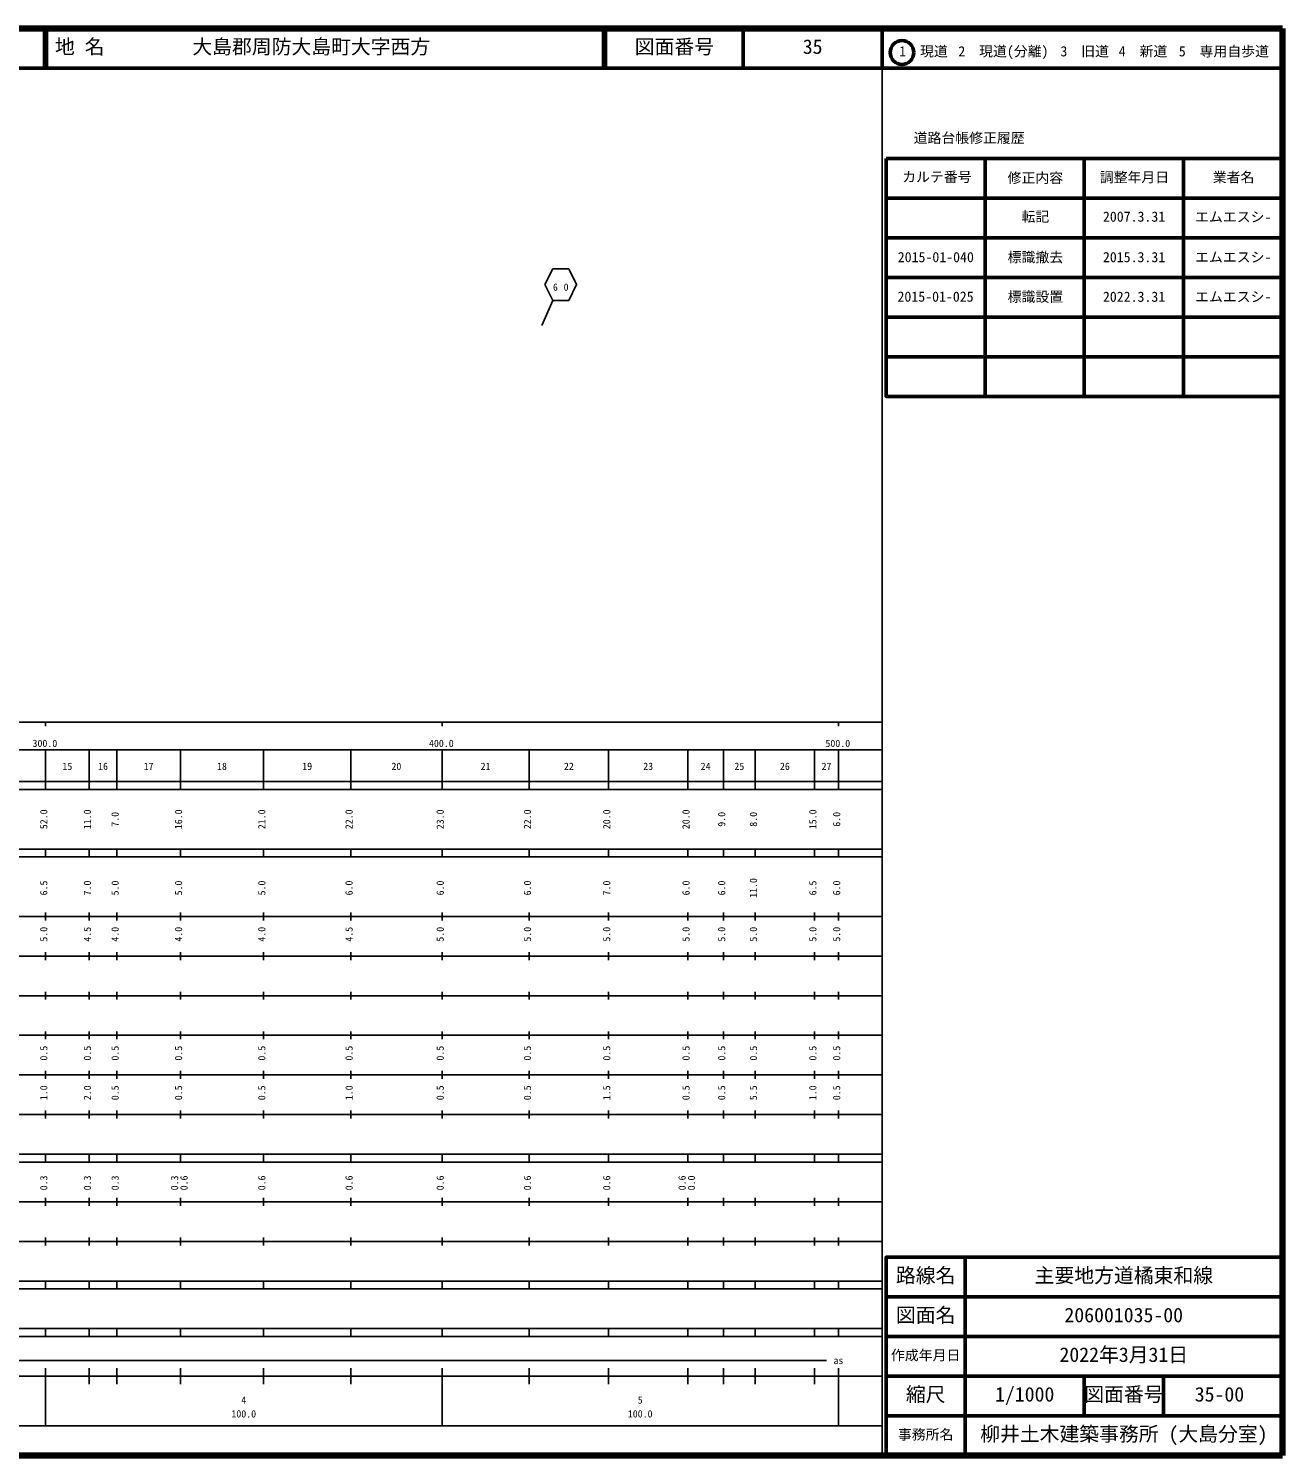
# Model space of a CAD drawing. Units: millimetres on the paper. Extents: x 40 to 680, y 20 to 380.
# Drawn here: x 363.7 to 680, y 20 to 380 of the extents above; entities that cross this region are included whole.
import ezdxf
from ezdxf.enums import TextEntityAlignment as Align

# ---------------------------------------------------------------- set-up
doc = ezdxf.new("R2010")
doc.units = ezdxf.units.MM
for name, color, linetype, lineweight in [('M-STR-STRC', 7, 'Continuous', 25), ('M-TTL', 2, 'Continuous', 140), ('M-TTL-BAND', 7, 'Continuous', 25), ('M-TTL-FRAM', 2, 'Continuous', 50), ('M-TTL-LINE', 7, 'Continuous', 50)]:
    doc.layers.add(name, color=color, linetype=linetype, lineweight=lineweight)
doc.layers.add('M-TTL-TXT', color=7, linetype='Continuous')
doc.styles.add('ＭＳ ゴシック', font='')
doc.styles.get('ＭＳ ゴシック').set_extended_font_data('MS Gothic')

msp = doc.modelspace()

# ---------------------------------------------------------------- linework, layer by layer
at = {"layer": 'M-STR-STRC'}
msp.add_line((495.957, 311.382), (493.174, 305.083), dxfattribs=at)
msp.add_lwpolyline([(493.957, 315.382), (495.957, 311.382), (499.957, 311.382), (501.957, 315.382), (499.957, 319.382), (495.957, 319.382)], close=True, dxfattribs=at)
at = {"layer": 'M-TTL'}
for p, q in [((680, 380), (40, 380)), ((680, 20), (680, 380)), ((40, 20), (680, 20))]:
    msp.add_line(p, q, dxfattribs=at)
at = {"layer": 'M-TTL-BAND'}
for p, q in [((579, 20), (579, 370)), ((40, 205), (579, 205)), ((368, 205), (368, 204)), ((468, 205), (468, 204)), ((568, 205), (568, 204)), ((68, 198), (579, 198)), ((368, 188), (368, 198)), ((379, 188), (379, 198)), ((386, 188), (386, 198)), ((402, 188), (402, 198)), ((423, 188), (423, 198)), ((445, 188), (445, 198)), ((468, 188), (468, 198)), ((490, 188), (490, 198)), ((510, 188), (510, 198)), ((530, 188), (530, 198)), ((539, 188), (539, 198)), ((547, 188), (547, 198)), ((562, 188), (562, 198)), ((568, 188), (568, 198)), ((40, 190), (579, 190)), ((40, 188), (579, 188)), ((40, 173), (579, 173)), ((368, 171), (368, 173)), ((379, 171), (379, 173)), ((386, 171), (386, 173)), ((402, 171), (402, 173)), ((423, 171), (423, 173)), ((445, 171), (445, 173)), ((468, 171), (468, 173)), ((490, 171), (490, 173)), ((510, 171), (510, 173)), ((530, 171), (530, 173)), ((539, 171), (539, 173)), ((547, 171), (547, 173)), ((562, 171), (562, 173)), ((568, 171), (568, 173)), ((40, 171), (579, 171)), ((40, 156), (579, 156)), ((368, 155), (368, 157)), ((379, 155), (379, 157)), ((386, 155), (386, 157)), ((402, 155), (402, 157)), ((423, 155), (423, 157)), ((445, 155), (445, 157)), ((468, 155), (468, 157)), ((490, 155), (490, 157)), ((510, 155), (510, 157)), ((530, 155), (530, 157)), ((539, 155), (539, 157)), ((547, 155), (547, 157)), ((562, 155), (562, 157)), ((568, 155), (568, 157)), ((46, 146), (579, 146)), ((368, 145), (368, 147)), ((379, 145), (379, 147)), ((386, 145), (386, 147)), ((402, 145), (402, 147)), ((423, 145), (423, 147)), ((445, 145), (445, 147)), ((468, 145), (468, 147)), ((490, 145), (490, 147)), ((510, 145), (510, 147)), ((530, 145), (530, 147)), ((539, 145), (539, 147)), ((547, 145), (547, 147)), ((562, 145), (562, 147)), ((568, 145), (568, 147)), ((368, 135), (368, 137)), ((379, 135), (379, 137)), ((386, 135), (386, 137)), ((402, 135), (402, 137)), ((423, 135), (423, 137)), ((445, 135), (445, 137)), ((468, 135), (468, 137)), ((490, 135), (490, 137)), ((510, 135), (510, 137)), ((530, 135), (530, 137)), ((539, 135), (539, 137)), ((547, 135), (547, 137)), ((562, 135), (562, 137)), ((568, 135), (568, 137)), ((52, 136), (579, 136)), ((46, 126), (579, 126)), ((368, 125), (368, 127)), ((379, 125), (379, 127)), ((386, 125), (386, 127)), ((402, 125), (402, 127)), ((423, 125), (423, 127)), ((445, 125), (445, 127)), ((468, 125), (468, 127)), ((490, 125), (490, 127)), ((510, 125), (510, 127)), ((530, 125), (530, 127)), ((539, 125), (539, 127)), ((547, 125), (547, 127)), ((562, 125), (562, 127)), ((568, 125), (568, 127)), ((52, 116), (579, 116)), ((368, 115), (368, 117)), ((379, 115), (379, 117)), ((386, 115), (386, 117)), ((402, 115), (402, 117)), ((423, 115), (423, 117)), ((445, 115), (445, 117)), ((468, 115), (468, 117)), ((490, 115), (490, 117)), ((510, 115), (510, 117)), ((530, 115), (530, 117)), ((539, 115), (539, 117)), ((547, 115), (547, 117)), ((562, 115), (562, 117)), ((568, 115), (568, 117)), ((46, 106), (579, 106)), ((368, 105), (368, 107)), ((379, 105), (379, 107)), ((386, 105), (386, 107)), ((402, 105), (402, 107)), ((423, 105), (423, 107)), ((445, 105), (445, 107)), ((468, 105), (468, 107)), ((490, 105), (490, 107)), ((510, 105), (510, 107)), ((530, 105), (530, 107)), ((539, 105), (539, 107)), ((547, 105), (547, 107)), ((562, 105), (562, 107)), ((568, 105), (568, 107)), ((40, 96), (579, 96)), ((40, 94), (579, 94)), ((368, 94), (368, 96)), ((379, 94), (379, 96)), ((386, 94), (386, 96)), ((402, 94), (402, 96)), ((423, 94), (423, 96)), ((445, 94), (445, 96)), ((468, 94), (468, 96)), ((490, 94), (490, 96)), ((510, 94), (510, 96)), ((530, 94), (530, 96)), ((539, 94), (539, 96)), ((547, 94), (547, 96)), ((562, 94), (562, 96)), ((568, 94), (568, 96)), ((49, 84), (579, 84)), ((368, 83), (368, 85)), ((379, 83), (379, 85)), ((386, 83), (386, 85)), ((402, 83), (402, 85)), ((423, 83), (423, 85)), ((445, 83), (445, 85)), ((468, 83), (468, 85)), ((490, 83), (490, 85)), ((510, 83), (510, 85)), ((530, 83), (530, 85)), ((539, 83), (539, 85)), ((547, 83), (547, 85)), ((562, 83), (562, 85)), ((568, 83), (568, 85)), ((40, 74), (579, 74)), ((368, 73), (368, 75)), ((379, 73), (379, 75)), ((386, 73), (386, 75)), ((402, 73), (402, 75)), ((423, 73), (423, 75)), ((445, 73), (445, 75)), ((468, 73), (468, 75)), ((490, 73), (490, 75)), ((510, 73), (510, 75)), ((530, 73), (530, 75)), ((539, 73), (539, 75)), ((547, 73), (547, 75)), ((562, 73), (562, 75)), ((568, 73), (568, 75)), ((40, 64), (579, 64)), ((40, 62), (579, 62)), ((368, 62), (368, 64)), ((379, 62), (379, 64)), ((386, 62), (386, 64)), ((402, 62), (402, 64)), ((423, 62), (423, 64)), ((445, 62), (445, 64)), ((468, 62), (468, 64)), ((490, 62), (490, 64)), ((510, 62), (510, 64)), ((530, 62), (530, 64)), ((539, 62), (539, 64)), ((547, 62), (547, 64)), ((562, 62), (562, 64)), ((568, 62), (568, 64)), ((40, 52), (579, 52)), ((368, 50), (368, 52)), ((379, 50), (379, 52)), ((386, 50), (386, 52)), ((402, 50), (402, 52)), ((423, 50), (423, 52)), ((445, 50), (445, 52)), ((468, 50), (468, 52)), ((490, 50), (490, 52)), ((510, 50), (510, 52)), ((530, 50), (530, 52)), ((539, 50), (539, 52)), ((547, 50), (547, 52)), ((562, 50), (562, 52)), ((568, 50), (568, 52)), ((40, 50), (579, 50)), ((71, 44), (565, 44)), ((40, 40), (579, 40)), ((368, 27.5), (368, 42)), ((379, 38), (379, 42)), ((386, 38), (386, 42)), ((402, 38), (402, 42)), ((423, 38), (423, 42)), ((445, 38), (445, 42)), ((468, 27.5), (468, 42)), ((490, 38), (490, 42)), ((510, 38), (510, 42)), ((530, 38), (530, 42)), ((539, 38), (539, 42)), ((547, 38), (547, 42)), ((562, 38), (562, 42)), ((568, 27.5), (568, 42)), ((68, 27.5), (579, 27.5))]:
    msp.add_line(p, q, dxfattribs=at)
at = {"layer": 'M-TTL-FRAM'}
msp.add_line((580, 347.197), (680, 347.197), dxfattribs=at)
for points in [[(580, 347.197), (580, 287.197), (680, 287.197)], [(680, 70), (580, 70), (580, 20)]]:
    msp.add_lwpolyline(points, dxfattribs=at)
at = {"layer": 'M-TTL-LINE'}
for p, q in [((367.75, 380), (367.75, 370)), ((368.25, 380), (368.25, 370)), ((508.747, 380), (508.747, 370)), ((509.247, 380), (509.247, 370)), ((543.996, 380), (543.996, 370)), ((579, 380), (579, 370)), ((40, 370), (680, 370)), ((605, 347.197), (605, 287.197)), ((630, 347.197), (630, 287.197)), ((655, 347.197), (655, 287.197)), ((580, 337.197), (680, 337.197)), ((580, 327.197), (680, 327.197)), ((580, 317.197), (680, 317.197)), ((580, 307.197), (680, 307.197)), ((580, 297.197), (680, 297.197)), ((600, 70), (600, 20)), ((680, 60), (580, 60)), ((680, 50), (580, 50)), ((680, 40), (580, 40)), ((630, 40), (630, 30)), ((650, 40), (650, 30)), ((680, 30), (580, 30))]:
    msp.add_line(p, q, dxfattribs=at)
msp.add_circle((584.031, 373.958), 3, dxfattribs=at)

# ---------------------------------------------------------------- texts
at = {"layer": 'M-STR-STRC', "insert": (495.982, 313.809), "char_height": 1.833, "attachment_point": 7, "style": 'ＭＳ ゴシック'}
msp.add_mtext('\\T2.16;60', dxfattribs=at)
at = {"layer": 'M-TTL-BAND', "style": 'ＭＳ ゴシック'}
for s, p in [('300.0', (364.719, 198.195)), ('400.0', (464.719, 198.195)), ('500.0', (564.719, 198.195)), ('15', (372.25, 192.405)), ('16', (381.25, 192.405)), ('17', (392.75, 192.405)), ('18', (411.25, 192.405)), ('19', (432.75, 192.405)), ('20', (455.25, 192.405)), ('21', (477.75, 192.405)), ('22', (498.75, 192.405)), ('23', (518.75, 192.405)), ('24', (533.25, 192.405)), ('25', (541.75, 192.405)), ('26', (553.25, 192.405)), ('27', (563.75, 192.405)), ('as', (566.75, 42.5)), ('4', (417.375, 32.523)), ('5', (517.375, 32.523)), ('100.0', (414.875, 29.033)), ('100.0', (514.875, 29.033))]:
    msp.add_text(s, height=1.833, dxfattribs=at).set_placement(p, align=Align.BOTTOM_LEFT)
for s, p in [('52.0', (369, 178)), ('11.0', (380, 178)), ('7.0', (387, 178.625)), ('16.0', (403, 178)), ('21.0', (424, 178)), ('22.0', (446, 178)), ('23.0', (469, 178)), ('22.0', (491, 178)), ('20.0', (511, 178)), ('20.0', (531, 178)), ('9.0', (540, 178.625)), ('8.0', (548, 178.625)), ('15.0', (563, 178)), ('6.0', (569, 178.625)), ('6.5', (369, 161.299)), ('7.0', (380, 161.299)), ('5.0', (387, 161.299)), ('5.0', (403, 161.299)), ('5.0', (424, 161.299)), ('6.0', (446, 161.299)), ('6.0', (469, 161.299)), ('6.0', (491, 161.299)), ('7.0', (511, 161.299)), ('6.0', (531, 161.299)), ('6.0', (540, 161.299)), ('11.0', (548, 160.674)), ('6.5', (563, 161.299)), ('6.0', (569, 161.299)), ('5.0', (369, 149.625)), ('4.5', (380, 149.625)), ('4.0', (387, 149.625)), ('4.0', (403, 149.625)), ('4.0', (424, 149.625)), ('4.5', (446, 149.625)), ('5.0', (469, 149.625)), ('5.0', (491, 149.625)), ('5.0', (511, 149.625)), ('5.0', (531, 149.625)), ('5.0', (540, 149.625)), ('5.0', (548, 149.625)), ('5.0', (563, 149.625)), ('5.0', (569, 149.625)), ('0.5', (369, 119.625)), ('0.5', (380, 119.625)), ('0.5', (387, 119.625)), ('0.5', (403, 119.625)), ('0.5', (424, 119.625)), ('0.5', (446, 119.625)), ('0.5', (469, 119.625)), ('0.5', (491, 119.625)), ('0.5', (511, 119.625)), ('0.5', (531, 119.625)), ('0.5', (540, 119.625)), ('0.5', (548, 119.625)), ('0.5', (563, 119.625)), ('0.5', (569, 119.625)), ('1.0', (369, 109.625)), ('2.0', (380, 109.625)), ('0.5', (387, 109.625)), ('0.5', (403, 109.625)), ('0.5', (424, 109.625)), ('1.0', (446, 109.625)), ('0.5', (469, 109.625)), ('0.5', (491, 109.625)), ('1.5', (511, 109.625)), ('0.5', (531, 109.625)), ('0.5', (540, 109.625)), ('5.5', (548, 109.625)), ('1.0', (563, 109.625)), ('0.5', (569, 109.625)), ('0.3', (369, 86.889)), ('0.3', (380, 86.889)), ('0.3', (387, 86.889)), ('0.3', (402, 86.889)), ('0.6', (404.37, 86.889)), ('0.6', (424, 86.889)), ('0.6', (446, 86.889)), ('0.6', (469, 86.889)), ('0.6', (491, 86.889)), ('0.6', (511, 86.889)), ('0.6', (530, 86.889)), ('0.0', (532.37, 86.889))]:
    msp.add_text(s, height=1.833, rotation=90, dxfattribs=at).set_placement(p, align=Align.BOTTOM_LEFT)
at = {"layer": 'M-TTL-TXT', "style": 'ＭＳ ゴシック'}
for s, height, p in [('地 名', 3.666, (370.38, 372.5)), ('大島郡周防大島町大字西方', 3.666, (405.024, 372.5)), ('図面番号', 3.666, (516.621, 372.5)), ('35', 3.666, (558.996, 372.5)), ('1\u3000現道', 2.566, (583.323, 372.208)), ('2\u3000現道(分離)', 2.566, (598.244, 372.208)), ('3\u3000旧道', 2.566, (623.996, 372.208)), ('4\u3000新道', 2.566, (638.699, 372.208)), ('5\u3000専用自歩道', 2.566, (653.853, 372.208)), ('道路台帳修正履歴', 2.566, (586.968, 350.363)), ('カルテ番号', 2.566, (584.089, 340.527)), ('修正内容', 2.566, (610.675, 340.273)), ('調整年月日', 2.566, (633.925, 340.447)), ('業者名', 2.566, (662.425, 340.447)), ('転記', 2.566, (614.175, 330.495)), ('2007.3.31', 2.566, (634.712, 330.495)), ('エムエスシ-', 2.566, (657.962, 330.439)), ('2015-01-040', 2.566, (582.962, 320.286)), ('標識撤去', 2.566, (610.675, 320.286)), ('2015.3.31', 2.566, (634.712, 320.286)), ('エムエスシ-', 2.566, (657.962, 320.286)), ('2015-01-025', 2.566, (582.897, 310.316)), ('標識設置', 2.566, (610.675, 310.286)), ('2022.3.31', 2.566, (634.712, 310.286)), ('エムエスシ-', 2.566, (657.962, 310.286)), ('路線名', 3.666, (582.5, 62.5)), ('路線名', 3.666, (582.5, 62.5)), ('主要地方道橘東和線', 3.666, (617.5, 62.5)), ('図面名', 3.666, (582.5, 52.5)), ('図面名', 3.666, (582.5, 52.5)), ('206001035-00', 3.666, (625, 52.5)), ('作成年月日', 2.566, (581.25, 43.25)), ('作成年月日', 2.566, (581.25, 43.25)), ('2022年3月31日', 3.666, (623.75, 42.5)), ('縮尺', 3.666, (585, 32.5)), ('縮尺', 3.666, (585, 32.5)), ('1/1000', 3.666, (607.5, 32.5)), ('図面番号', 3.666, (630, 32.5)), ('図面番号', 3.666, (630, 32.5)), ('35-00', 3.666, (657.875, 32.5)), ('事務所名', 2.566, (583, 23.25)), ('事務所名', 2.566, (583, 23.25)), ('柳井土木建築事務所 (大島分室)', 3.666, (603.75, 22.5))]:
    msp.add_text(s, height=height, dxfattribs=at).set_placement(p, align=Align.BOTTOM_LEFT)

doc.saveas('drawing.dxf')
